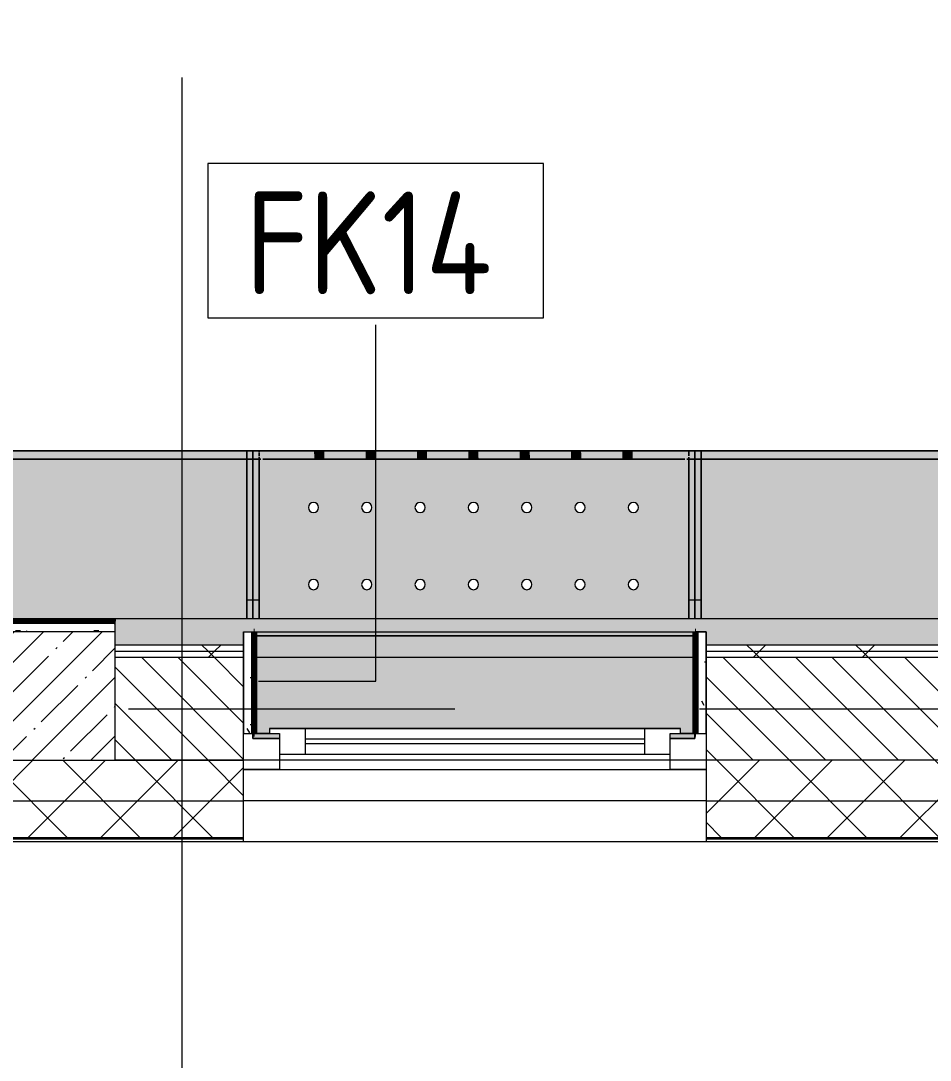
# Model space of a CAD drawing. Header units: millimetres. Extents: x 81731 to 272849, y -8553 to 29000.
# Drawn here: x 94346 to 96116, y -684 to 1339 of the extents above; entities that cross this region are included whole.
import ezdxf

# ---------------------------------------------------------------- set-up
doc = ezdxf.new("R2010")
doc.units = ezdxf.units.MM
doc.linetypes.add('Осевая', pattern=[3175, 635, -476.25, 1587.5, -476.25])
for name, color, linetype, lineweight in [('A-GLAZ', 7, 'Continuous', 9), ('A-GLAZ-1', 7, 'Continuous', 13), ('A-WALL', 7, 'Continuous', 9), ('A-WALL-IDEN', 7, 'Continuous', 9), ('I-WALL', 7, 'Continuous', 9), ('S-COLS', 7, 'Continuous', 9), ('Оси', 7, 'Continuous', 9), ('Оси-2', 7, 'Осевая', 9)]:
    doc.layers.add(name, color=color, linetype=linetype, lineweight=lineweight)
for name, color, linetype, lineweight, true_color in [('A-WALL-1', 7, 'Continuous', 9, 0xc0c0c0), ('A-WALL-2', 7, 'Continuous', 9, 0xff80c0), ('I-WALL-17', 7, 'Continuous', 80, 0xffd2ff), ('I-WALL-4', 7, 'Continuous', 9, 0xc0c0c0), ('I-WALL-5', 7, 'Continuous', 9, 0xcbc7bf), ('I-WALL-7', 7, 'Continuous', 80, 0xff80c0), ('S-WALL-ANLY', 7, 'Continuous', 13, 0x008040), ('S-WALL-ANLY-1', 7, 'Continuous', 5, 0x008040), ('Знаки-1', 9, 'Continuous', 9, 0x808080), ('Знаки-2', 7, 'Continuous', 9, 0xc1bbaf), ('Знаки-4', 7, 'Continuous', 9, 0xaba79f), ('Знаки-5', 7, 'Continuous', 9, 0xd4ccbd), ('Знаки-6', 7, 'Continuous', 9, 0xd1cabb), ('Знаки-7', 7, 'Continuous', 9, 0xccc5b7), ('Знаки-8', 7, 'Continuous', 9, 0xd5cdbe)]:
    doc.layers.add(name, color=color, linetype=linetype, lineweight=lineweight, true_color=true_color)
doc.layers.add('Знаки-3', color=7, linetype='Continuous', lineweight=9, transparency=0.5)
doc.styles.add('GOST Common_1', font='GOST_Common.ttf', dxfattribs={"width": 0.9, "height": 200})
pattern_1 = [(0, (0, 0), (121.92, 30.48), [10.058, -81.382, 10.058, -81.382, -487.68]), (0, (0, 0), (121.92, 30.48), [-182.88, 10.058, -172.822, 10.058, -81.382, -213.36]), (0, (0, 0), (121.92, 30.48), [-457.2, 10.058, -50.902, 10.058, -142.342]), (120, (45.72, 15.24), (-87.356454, 90.345817), [10.058, -81.382, 10.058, -81.382, -487.68]), (120, (45.72, 15.24), (-87.356454, 90.345817), [-182.88, 10.058, -172.822, 10.058, -81.382, -213.36]), (120, (45.72, 15.24), (-87.356454, 90.345817), [-457.2, 10.058, -50.902, 10.058, -142.342]), (240, (60.96, 76.2), (-34.563546, -120.825817), [10.058, -81.382, 10.058, -81.382, -487.68]), (240, (60.96, 76.2), (-34.563546, -120.825817), [-182.88, 10.058, -172.822, 10.058, -81.382, -213.36]), (240, (60.96, 76.2), (-34.563546, -120.825817), [-457.2, 10.058, -50.902, 10.058, -142.342])]
pattern_2 = [(45, (0, 0), (-106.06602, 106.06602), []), (135, (0, 0), (-106.06602, -106.06602), [])]

# ---------------------------------------------------------------- blocks, each defined once
blk = doc.blocks.new('120_Окно_СКБ_1Ст - 120_Окно_СКБ_1Ст 900х2500_h_ с форточкой-V6-План отделки стен 2 этажа в осях 23-33')
at = {"layer": 'A-GLAZ'}
for p, q in [((450, -57), (-450, -57)), ((-330, -107), (330, -107)), ((330, -117), (-330, -117)), ((-430, -127), (-428.1, -127)), ((-428.1, -127), (-400, -127)), ((400, -127), (430, -127))]:
    blk.add_line(p, q, dxfattribs=at)
at = {"layer": 'A-GLAZ-1'}
for p, q in [((-450, -127), (-450, -57)), ((-450, -57), (-380, -57)), ((-380, -57), (-380, -127)), ((380, -127), (380, -57)), ((380, -57), (450, -57)), ((450, -57), (450, -127)), ((380, -87), (-380, -87)), ((-380, -87), (-380, -127)), ((-330, -137), (-330, -87)), ((330, -137), (330, -87)), ((380, -127), (380, -87)), ((-380, -127), (-450, -127)), ((-380, -127), (-400, -127)), ((-400, -127), (-400, -137)), ((-400, -137), (400, -137)), ((400, -137), (-400, -137)), ((450, -127), (380, -127)), ((400, -127), (380, -127)), ((400, -137), (400, -127))]:
    blk.add_line(p, q, dxfattribs=at)
blk = doc.blocks.new('BSC_Колонна _Прямоугольная - 250х900-V8-План отделки стен 2 этажа в осях 23-33')
at = {"layer": 'S-COLS'}
h = blk.add_hatch(dxfattribs=at)
h.set_pattern_fill('FP_13', color=256, style=0, pattern_type=2)
h.set_pattern_definition([(45, (-94080, -25), (-57.024626, 57.024626), []), (45, (-94022.975, -25), (-57.024626, 57.024626), [100.806, -20.161, 3.353, -16.808])])
h.paths.add_polyline_path([(-450, -125), (450, -125), (450, 125), (-450, 125)])
for p, q in [((450, 125), (-450, 125)), ((-450, 125), (-450, -125)), ((450, -125), (450, 125)), ((-450, -125), (450, -125))]:
    blk.add_line(p, q, dxfattribs=at)
blk = doc.blocks.new('Зашивка радиатора_ с перфорацией М1_1 - Зашивка радиатора_ с перфорацией М1_1-V20-План отделки стен 2 этажа в осях 23-33')
at = {"layer": 'Знаки-3'}
for points in [[(428.1, 380), (378.1, 380), (378.1, 370.4), (398.1, 370.4), (398.1, 360.4), (-401.9, 360.4), (-401.9, 370.4), (-381.9, 370.4), (-381.9, 380), (-430, 380), (-430, 180), (428.1, 180), (428.1, 370.4), (430, 370.4), (430, 380)], [(413, -163.9), (-430, -163.9), (-429.8, -179.9), (430, -179.7), (430, -163.9), (413.6, -163.9)], [(-313.1, -163.9), (-319, -163.9), (-318.3, -179.9), (-279, -179.9), (-279.7, -163.9), (-312.8, -163.9)], [(-289, -163.9), (-309, -163.9), (-308.7, -179.9), (-289, -179.9)], [(-204, -163.9), (-219, -163.9), (-218.3, -179.9), (-179, -179.9), (-179.7, -163.9), (-201.6, -163.9)], [(-208.7, -163.9), (-209, -163.9), (-208.7, -179.9), (-189, -179.9), (-189.3, -163.9), (-207.7, -163.9)], [(-84.9, -163.9), (-119, -163.9), (-118.3, -179.9), (-79, -179.9), (-79.7, -163.9), (-81.7, -163.9)], [(-99, -163.9), (-109, -163.9), (-108.7, -179.9), (-89, -179.9), (-89.3, -163.9), (-96.4, -163.9)], [(-108.7, -163.9), (-109, -163.9), (-108.7, -179.9), (-89, -179.9), (-89.3, -163.9), (-107.7, -163.9)], [(-19, -163.9), (-18.3, -179.9), (21, -179.9), (20.3, -163.9), (-18.3, -163.9)], [(-8.7, -163.9), (-9, -163.9), (-8.7, -179.9), (11, -179.9), (10.7, -163.9), (-7.7, -163.9)], [(81, -163.9), (81.7, -179.9), (121, -179.9), (120.3, -163.9), (81.7, -163.9)], [(93.9, -163.9), (91, -163.9), (91.3, -179.9), (111, -179.9), (110.7, -163.9), (96, -163.9)], [(181, -163.9), (181.7, -179.9), (221, -179.9), (220.3, -163.9), (181.7, -163.9)], [(191.3, -163.9), (191, -163.9), (191.3, -179.9), (211, -179.9), (210.7, -163.9), (192.3, -163.9)], [(191.3, -163.9), (191, -163.9), (191.3, -179.9), (211, -179.9), (210.7, -163.9), (192.3, -163.9)], [(320.3, -163.9), (281, -163.9), (281.7, -179.9), (321, -179.9), (320.9, -163.9)], [(296, -163.9), (291, -163.9), (291.3, -179.9), (311, -179.9), (310.7, -163.9), (298.4, -163.9)]]:
    blk.add_hatch(color=256, dxfattribs=at).paths.add_polyline_path(points)
h = blk.add_hatch(color=256, dxfattribs=at)
h.paths.add_polyline_path([(307.6, 180), (-430, 180), (-430, 172.4), (428.1, 172.4), (428.1, 180)])
h.paths.add_polyline_path([(395.7, 147.4), (-430, 147.4), (-430, -179.9), (430.2, -179.9), (430.2, 147.4), (396.1, 147.4)])
h.paths.add_polyline_path([(-206.5, 90.4), (-201.5, 89), (-197.8, 85.4), (-196.5, 80.4), (-197.8, 75.4), (-201.5, 71.7), (-206.5, 70.4), (-211.5, 71.7), (-215.2, 75.4), (-216.5, 80.4), (-215.2, 85.4), (-211.5, 89), (-209.1, 90)])
h.paths.add_polyline_path([(-310.3, 90.4), (-305.3, 89), (-301.6, 85.4), (-300.3, 80.4), (-301.6, 75.4), (-305.3, 71.7), (-310.3, 70.4), (-315.3, 71.7), (-318.9, 75.4), (-320.3, 80.4), (-318.9, 85.4), (-315.3, 89), (-312.8, 90)])
h.paths.add_polyline_path([(208.5, 90.4), (213.5, 89), (217.2, 85.4), (218.5, 80.4), (217.2, 75.4), (213.5, 71.7), (208.5, 70.4), (203.5, 71.7), (199.8, 75.4), (198.5, 80.4), (199.8, 85.4), (203.5, 89), (205.9, 90)])
h.paths.add_polyline_path([(312.2, 90.4), (317.2, 89), (320.9, 85.4), (322.2, 80.4), (320.9, 75.4), (317.2, 71.7), (312.2, 70.4), (307.2, 71.7), (303.6, 75.4), (302.2, 80.4), (303.6, 85.4), (307.6, 89.2), (309.7, 90)])
h.paths.add_polyline_path([(104.7, 90.4), (109.7, 89), (113.4, 85.4), (114.7, 80.4), (113.4, 75.4), (109.7, 71.7), (104.7, 70.4), (99.7, 71.7), (96.1, 75.4), (94.7, 80.4), (96.1, 85.4), (99.7, 89), (102.2, 90)])
h.paths.add_polyline_path([(1, 90.4), (6, 89), (9.7, 85.4), (11, 80.4), (9.7, 75.4), (6, 71.7), (1, 70.4), (-4, 71.7), (-7.7, 75.4), (-9, 80.4), (-7.7, 85.4), (-4, 89), (-1.6, 90)])
h.paths.add_polyline_path([(-102.8, 90.4), (-97.8, 89), (-94.1, 85.4), (-92.8, 80.4), (-94.1, 75.4), (-97.8, 71.7), (-102.8, 70.4), (-107.8, 71.7), (-111.4, 75.4), (-112.8, 80.4), (-111.4, 85.4), (-107.8, 89), (-105.3, 90)])
h.paths.add_polyline_path([(-102.8, -59.6), (-97.8, -61), (-94.1, -64.6), (-92.8, -69.6), (-94.1, -74.6), (-97.8, -78.3), (-102.8, -79.6), (-107.8, -78.3), (-111.4, -74.6), (-112.8, -69.6), (-111.4, -64.6), (-107.8, -61), (-105.3, -60)])
h.paths.add_polyline_path([(-310.3, -59.6), (-305.3, -61), (-301.6, -64.6), (-300.3, -69.6), (-301.6, -74.6), (-305.3, -78.3), (-310.3, -79.6), (-315.3, -78.3), (-318.9, -74.6), (-320.3, -69.6), (-318.9, -64.6), (-315.3, -61), (-312.8, -60)])
h.paths.add_polyline_path([(312.2, -59.6), (317.2, -61), (320.9, -64.6), (322.2, -69.6), (320.9, -74.6), (317.2, -78.3), (312.2, -79.6), (307.2, -78.3), (303.6, -74.6), (302.2, -69.6), (303.6, -64.6), (307.6, -60.8), (309.7, -60)])
h.paths.add_polyline_path([(1, -59.6), (6, -61), (9.7, -64.6), (11, -69.6), (9.7, -74.6), (6, -78.3), (1, -79.6), (-4, -78.3), (-7.7, -74.6), (-9, -69.6), (-7.7, -64.6), (-4, -61), (-1.6, -60)])
h.paths.add_polyline_path([(104.7, -59.6), (109.7, -61), (113.4, -64.6), (114.7, -69.6), (113.4, -74.6), (109.7, -78.3), (104.7, -79.6), (99.7, -78.3), (96.1, -74.6), (94.7, -69.6), (96.1, -64.6), (99.7, -61), (102.2, -60)])
h.paths.add_polyline_path([(208.5, -59.6), (213.5, -61), (217.2, -64.6), (218.5, -69.6), (217.2, -74.6), (213.5, -78.3), (208.5, -79.6), (203.5, -78.3), (199.8, -74.6), (198.5, -69.6), (199.8, -64.6), (203.5, -61), (205.9, -60)])
h.paths.add_polyline_path([(-206.5, -59.6), (-201.5, -61), (-197.8, -64.6), (-196.5, -69.6), (-197.8, -74.6), (-201.5, -78.3), (-206.5, -79.6), (-211.5, -78.3), (-215.2, -74.6), (-216.5, -69.6), (-215.2, -64.6), (-211.5, -61), (-209.1, -60)])
at = {"layer": 'Знаки-1'}
for p, q in [((-381.9, 380), (-430, 380)), ((-430, 380), (-430, 180)), ((430, 380), (378.1, 380)), ((430, 370.4), (430, 380)), ((-430, 180), (428.1, 180)), ((428.1, 180), (-430, 180)), ((-430, 180), (-430, 172.4)), ((-430, 147.4), (-430, -163.9)), ((430.2, -179.9), (430.2, 147.4)), ((-430, -179.9), (430.2, -179.9))]:
    blk.add_line(p, q, dxfattribs=at)
for centre, start, end in [((-310.3, 80.4), 0, 180), ((-206.5, 80.4), 0, 180), ((-102.8, 80.4), 0, 180), ((1, 80.4), 0, 180), ((104.7, 80.4), 0, 180), ((208.5, 80.4), 0, 180), ((312.2, 80.4), 0, 180), ((-310.3, 80.4), 180, 0), ((-206.5, 80.4), 180, 360), ((-102.8, 80.4), 180, 0), ((1, 80.4), 180, 0), ((104.7, 80.4), 180, 360), ((208.5, 80.4), 180, 0), ((312.2, 80.4), 180, 0), ((-310.3, -69.6), 0, 180), ((-206.5, -69.6), 0, 180), ((-102.8, -69.6), 0, 180), ((1, -69.6), 0, 180), ((104.7, -69.6), 0, 180), ((208.5, -69.6), 0, 180), ((312.2, -69.6), 0, 180), ((-310.3, -69.6), 180, 0), ((-206.5, -69.6), 180, 0), ((-102.8, -69.6), 180, 0), ((1, -69.6), 180, 0), ((104.7, -69.6), 180, 0), ((208.5, -69.6), 180, 0), ((312.2, -69.6), 180, 0)]:
    blk.add_arc(centre, 10, start, end, dxfattribs=at)
at = {"layer": 'Знаки-2'}
for p, q in [((-430, 172.4), (-430, 180)), ((428.1, 180), (-429.8, 180)), ((-429.8, 180), (428.1, 180)), ((-430, -163.9), (-430, 147.4)), ((430.2, 147.4), (430.2, -179.9)), ((-418, -179.9), (-430, -179.9)), ((-429.8, -163.9), (-418, -163.9)), ((-414.4, -163.9), (-418, -163.9)), ((-418, -179.9), (-319, -179.9)), ((-394.9, -163.9), (-410.5, -163.9)), ((-319, -163.9), (-394.3, -163.9)), ((-319, -163.9), (-309, -163.9)), ((-279, -163.9), (-319, -163.9)), ((-319, -179.9), (-279, -179.9)), ((-309, -179.9), (-319, -179.9)), ((-309, -163.9), (-289, -163.9)), ((-289, -179.9), (-309, -179.9)), ((-289, -163.9), (-279, -163.9)), ((-279, -179.9), (-289, -179.9)), ((-219, -163.9), (-279, -163.9)), ((-279, -179.9), (-219, -179.9)), ((-219, -163.9), (-209, -163.9)), ((-209, -163.9), (-219, -163.9)), ((-219, -179.9), (-218.3, -179.9)), ((-213.1, -179.9), (-219, -179.9)), ((-218.3, -179.9), (-209, -179.9)), ((-209, -179.9), (-213.1, -179.9)), ((-209, -163.9), (-204, -163.9)), ((-189, -163.9), (-209, -163.9)), ((-209, -179.9), (-207.7, -179.9)), ((-207.7, -179.9), (-209, -179.9)), ((-207.7, -179.9), (-196.4, -179.9)), ((-196.4, -179.9), (-207.7, -179.9)), ((-204, -163.9), (-189, -163.9)), ((-196.4, -179.9), (-189, -179.9)), ((-189, -179.9), (-196.4, -179.9)), ((-189, -163.9), (-179, -163.9)), ((-179, -163.9), (-189, -163.9)), ((-189, -179.9), (-179, -179.9)), ((-179, -179.9), (-189, -179.9)), ((-119, -163.9), (-179, -163.9)), ((-179, -179.9), (-119, -179.9)), ((-119, -163.9), (-109, -163.9)), ((-116.3, -163.9), (-119, -163.9)), ((-119, -179.9), (-109, -179.9)), ((-118.3, -179.9), (-119, -179.9)), ((-109, -179.9), (-118.3, -179.9)), ((-109, -163.9), (-116.3, -163.9)), ((-109, -163.9), (-104, -163.9)), ((-90.3, -163.9), (-109, -163.9)), ((-109, -179.9), (-106.1, -179.9)), ((-108.7, -179.9), (-109, -179.9)), ((-99, -179.9), (-108.7, -179.9)), ((-106.1, -179.9), (-94, -179.9)), ((-104, -163.9), (-91.9, -163.9)), ((-89.3, -179.9), (-99, -179.9)), ((-94, -179.9), (-89, -179.9)), ((-91.9, -163.9), (-89, -163.9)), ((-89, -163.9), (-90.3, -163.9)), ((-89, -179.9), (-89.3, -179.9)), ((-89, -163.9), (-79, -163.9)), ((-79, -163.9), (-89, -163.9)), ((-89, -179.9), (-84.9, -179.9)), ((-81.7, -179.9), (-89, -179.9)), ((-84.9, -179.9), (-79, -179.9)), ((-79, -179.9), (-81.7, -179.9)), ((-19, -163.9), (-79, -163.9)), ((-79, -179.9), (-19, -179.9)), ((-19, -163.9), (-16.3, -163.9)), ((21, -163.9), (-19, -163.9)), ((-19, -179.9), (-9, -179.9)), ((-4.2, -179.9), (-19, -179.9)), ((-16.3, -163.9), (1, -163.9)), ((-9, -179.9), (15.1, -179.9)), ((18.3, -179.9), (-4.2, -179.9)), ((1, -163.9), (21, -163.9)), ((15.1, -179.9), (21, -179.9)), ((21, -179.9), (18.3, -179.9)), ((81, -163.9), (21, -163.9)), ((21, -179.9), (81, -179.9)), ((81, -163.9), (91, -163.9)), ((83.7, -163.9), (81, -163.9)), ((81, -179.9), (91, -179.9)), ((91, -179.9), (81, -179.9)), ((91, -163.9), (83.7, -163.9)), ((91, -163.9), (111, -163.9)), ((92.3, -163.9), (91, -163.9)), ((91, -179.9), (111, -179.9)), ((91.3, -179.9), (91, -179.9)), ((98.4, -179.9), (91.3, -179.9)), ((111, -163.9), (92.3, -163.9)), ((108.1, -179.9), (98.4, -179.9)), ((111, -179.9), (108.1, -179.9)), ((111, -163.9), (118.3, -163.9)), ((118.3, -163.9), (111, -163.9)), ((111, -179.9), (120.3, -179.9)), ((121, -179.9), (111, -179.9)), ((118.3, -163.9), (121, -163.9)), ((121, -163.9), (118.3, -163.9)), ((120.3, -179.9), (121, -179.9)), ((181, -163.9), (121, -163.9)), ((121, -179.9), (181, -179.9)), ((181, -163.9), (191, -163.9)), ((183.7, -163.9), (181, -163.9)), ((181, -179.9), (186.9, -179.9)), ((191, -179.9), (181, -179.9)), ((191, -163.9), (183.7, -163.9)), ((186.9, -179.9), (191, -179.9)), ((191, -163.9), (192.3, -163.9)), ((211, -163.9), (191, -163.9)), ((191, -179.9), (211, -179.9)), ((191.3, -179.9), (191, -179.9)), ((211, -179.9), (191.3, -179.9)), ((192.3, -163.9), (201, -163.9)), ((201, -163.9), (211, -163.9)), ((211, -163.9), (218.3, -163.9)), ((218.3, -163.9), (211, -163.9)), ((211, -179.9), (220.3, -179.9)), ((221, -179.9), (211, -179.9)), ((218.3, -163.9), (221, -163.9)), ((221, -163.9), (218.3, -163.9)), ((220.3, -179.9), (221, -179.9)), ((281, -163.9), (221, -163.9)), ((221, -179.9), (281, -179.9)), ((281, -163.9), (321, -163.9)), ((283.7, -163.9), (281, -163.9)), ((281, -179.9), (321, -179.9)), ((281.7, -179.9), (281, -179.9)), ((295.8, -179.9), (281.7, -179.9)), ((321, -163.9), (283.7, -163.9)), ((315.1, -179.9), (295.8, -179.9)), ((321, -179.9), (315.1, -179.9)), ((394.9, -163.9), (321, -163.9)), ((321, -179.9), (418, -179.9)), ((411.1, -163.9), (395.4, -163.9)), ((418, -163.9), (414.9, -163.9)), ((418, -163.9), (430, -163.9)), ((430, -179.9), (418, -179.9))]:
    blk.add_line(p, q, dxfattribs=at)
at = {"layer": 'Знаки-4'}
for p, q in [((-430, 180.1), (-430, 380)), ((-430, 380), (-381.9, 380)), ((378.1, 380), (430, 380)), ((430, 380), (430, 370.4)), ((-430, -163.9), (-430, -179.9)), ((430, -179.9), (-430, -179.9)), ((-418, -163.9), (-414.4, -163.9)), ((418, -179.9), (-418, -179.9)), ((-410.5, -163.9), (-394.9, -163.9)), ((-394.3, -163.9), (394.9, -163.9)), ((395.4, -163.9), (411.1, -163.9)), ((414.9, -163.9), (418, -163.9))]:
    blk.add_line(p, q, dxfattribs=at)
for centre, start, end in [((-310.3, 80.4), 0, 180), ((-206.5, 80.4), 0, 180), ((-102.8, 80.4), 0, 180), ((1, 80.4), 0, 180), ((104.7, 80.4), 0, 180), ((208.5, 80.4), 0, 180), ((312.2, 80.4), 0, 180), ((-310.3, 80.4), 180, 360), ((-206.5, 80.4), 180, 360), ((-102.8, 80.4), 180, 360), ((1, 80.4), 180, 360), ((104.7, 80.4), 180, 360), ((208.5, 80.4), 180, 360), ((312.2, 80.4), 180, 0), ((-310.3, -69.6), 0, 180), ((-206.5, -69.6), 0, 180), ((-102.8, -69.6), 0, 180), ((1, -69.6), 0, 180), ((104.7, -69.6), 0, 180), ((208.5, -69.6), 0, 180), ((312.2, -69.6), 0, 180), ((-310.3, -69.6), 180, 360), ((-206.5, -69.6), 180, 360), ((-102.8, -69.6), 180, 360), ((1, -69.6), 180, 360), ((104.7, -69.6), 180, 360), ((208.5, -69.6), 180, 360), ((312.2, -69.6), 180, 360)]:
    blk.add_arc(centre, 10, start, end, dxfattribs=at)
at = {"layer": 'Знаки-5'}
for p, q in [((-104.2, -163.9), (-107.7, -163.9)), ((-107.7, -179.9), (-104.2, -179.9)), ((-94, -163.9), (-104, -163.9)), ((-104, -179.9), (-94, -179.9)), ((-90.3, -163.9), (-93.8, -163.9)), ((-93.8, -179.9), (-90.3, -179.9)), ((195.8, -163.9), (192.3, -163.9)), ((192.3, -179.9), (195.8, -179.9)), ((206, -163.9), (196, -163.9)), ((196, -179.9), (206, -179.9)), ((209.7, -163.9), (206.2, -163.9)), ((206.2, -179.9), (209.7, -179.9))]:
    blk.add_line(p, q, dxfattribs=at)
at = {"layer": 'Знаки-6'}
for p, q in [((-430, -163.9), (-430, -179.9)), ((-430, -179.9), (-418, -179.9)), ((-418, -163.9), (-429.8, -163.9)), ((-304.2, -163.9), (-307.7, -163.9)), ((-307.7, -179.9), (-304.2, -179.9)), ((-294, -163.9), (-304, -163.9)), ((-304, -179.9), (-294, -179.9)), ((-290.3, -163.9), (-293.8, -163.9)), ((-293.8, -179.9), (-290.3, -179.9)), ((-204.2, -163.9), (-207.7, -163.9)), ((-207.7, -179.9), (-204.2, -179.9)), ((-194, -163.9), (-204, -163.9)), ((-204, -179.9), (-194, -179.9)), ((-190.3, -163.9), (-193.8, -163.9)), ((-193.8, -179.9), (-190.3, -179.9)), ((-107.7, -163.9), (-104.2, -163.9)), ((-104.2, -163.9), (-107.7, -163.9)), ((-107.7, -179.9), (-104.2, -179.9)), ((-104.2, -179.9), (-107.7, -179.9)), ((-104, -163.9), (-94, -163.9)), ((-94, -163.9), (-104, -163.9)), ((-104, -179.9), (-94, -179.9)), ((-94, -179.9), (-104, -179.9)), ((-93.8, -163.9), (-90.3, -163.9)), ((-90.3, -163.9), (-93.8, -163.9)), ((-93.8, -179.9), (-90.3, -179.9)), ((-90.3, -179.9), (-93.8, -179.9)), ((-4.2, -163.9), (-7.7, -163.9)), ((-7.7, -179.9), (-4.2, -179.9)), ((6, -163.9), (-4, -163.9)), ((-4, -179.9), (6, -179.9)), ((9.7, -163.9), (6.2, -163.9)), ((6.2, -179.9), (9.7, -179.9)), ((95.8, -163.9), (92.3, -163.9)), ((92.3, -179.9), (95.8, -179.9)), ((106, -163.9), (96, -163.9)), ((96, -179.9), (106, -179.9)), ((109.7, -163.9), (106.2, -163.9)), ((106.2, -179.9), (109.7, -179.9)), ((192.3, -163.9), (195.8, -163.9)), ((195.8, -163.9), (192.3, -163.9)), ((192.3, -179.9), (195.8, -179.9)), ((195.8, -179.9), (192.3, -179.9)), ((196, -163.9), (206, -163.9)), ((206, -163.9), (196, -163.9)), ((196, -179.9), (206, -179.9)), ((206, -179.9), (196, -179.9)), ((206.2, -163.9), (209.7, -163.9)), ((209.7, -163.9), (206.2, -163.9)), ((206.2, -179.9), (209.7, -179.9)), ((209.7, -179.9), (206.2, -179.9)), ((295.8, -163.9), (292.3, -163.9)), ((292.3, -179.9), (295.8, -179.9)), ((306, -163.9), (296, -163.9)), ((296, -179.9), (306, -179.9)), ((307.6, -163.9), (306.2, -163.9)), ((306.2, -179.9), (307.6, -179.9)), ((309.7, -163.9), (308.1, -163.9)), ((308.1, -179.9), (309.7, -179.9)), ((430, -163.9), (418, -163.9)), ((418, -179.9), (430, -179.9))]:
    blk.add_line(p, q, dxfattribs=at)
at = {"layer": 'Знаки-7'}
for p, q in [((-430, -179.9), (-430, -163.9)), ((-309, -163.9), (-318.3, -163.9)), ((-318.3, -179.9), (-309, -179.9)), ((-309, -163.9), (-304.2, -163.9)), ((-304.2, -163.9), (-309, -163.9)), ((-309, -179.9), (-307.7, -179.9)), ((-304.2, -179.9), (-309, -179.9)), ((-307.7, -179.9), (-306.1, -179.9)), ((-306.1, -179.9), (-304.2, -179.9)), ((-304, -163.9), (-294, -163.9)), ((-294, -163.9), (-304, -163.9)), ((-304, -179.9), (-301.6, -179.9)), ((-301.6, -179.9), (-304, -179.9)), ((-301.6, -179.9), (-294, -179.9)), ((-294, -179.9), (-301.6, -179.9)), ((-293.8, -163.9), (-289, -163.9)), ((-289, -163.9), (-293.8, -163.9)), ((-293.8, -179.9), (-291.9, -179.9)), ((-291.9, -179.9), (-293.8, -179.9)), ((-291.9, -179.9), (-289.3, -179.9)), ((-289, -179.9), (-291.9, -179.9)), ((-289.3, -179.9), (-289, -179.9)), ((-279.7, -163.9), (-289, -163.9)), ((-289, -179.9), (-279.7, -179.9)), ((-209, -163.9), (-218.3, -163.9)), ((-218.3, -179.9), (-209, -179.9)), ((-207.7, -163.9), (-204.2, -163.9)), ((-204.2, -163.9), (-207.7, -163.9)), ((-207.7, -179.9), (-204.2, -179.9)), ((-204.2, -179.9), (-207.7, -179.9)), ((-204, -163.9), (-194, -163.9)), ((-194, -163.9), (-204, -163.9)), ((-204, -179.9), (-199, -179.9)), ((-194, -179.9), (-204, -179.9)), ((-199, -179.9), (-194, -179.9)), ((-193.8, -163.9), (-190.3, -163.9)), ((-190.3, -163.9), (-193.8, -163.9)), ((-193.8, -179.9), (-190.3, -179.9)), ((-190.3, -179.9), (-193.8, -179.9)), ((-179.7, -163.9), (-189, -163.9)), ((-189, -179.9), (-179.7, -179.9)), ((-109, -163.9), (-118.3, -163.9)), ((-118.3, -179.9), (-109, -179.9)), ((-109, -163.9), (-106.1, -163.9)), ((-107.7, -163.9), (-109, -163.9)), ((-109, -179.9), (-108.7, -179.9)), ((-107.7, -179.9), (-109, -179.9)), ((-108.7, -179.9), (-101.6, -179.9)), ((-106.1, -163.9), (-107.7, -163.9)), ((-101.6, -179.9), (-107.7, -179.9)), ((-106.1, -163.9), (-99, -163.9)), ((-99, -163.9), (-106.1, -163.9)), ((-101.6, -179.9), (-91.9, -179.9)), ((-96.4, -179.9), (-101.6, -179.9)), ((-99, -163.9), (-91.9, -163.9)), ((-96.4, -163.9), (-99, -163.9)), ((-94, -163.9), (-96.4, -163.9)), ((-89, -179.9), (-96.4, -179.9)), ((-91.9, -163.9), (-94, -163.9)), ((-91.9, -163.9), (-89, -163.9)), ((-89, -163.9), (-91.9, -163.9)), ((-91.9, -179.9), (-90.3, -179.9)), ((-90.3, -179.9), (-89, -179.9)), ((-79.7, -163.9), (-89, -163.9)), ((-89, -179.9), (-79.7, -179.9)), ((-16.3, -163.9), (-18.3, -163.9)), ((-18.3, -179.9), (-16.3, -179.9)), ((-9, -163.9), (-15.6, -163.9)), ((-15.6, -179.9), (-9, -179.9)), ((-9, -163.9), (-7.7, -163.9)), ((-8.7, -163.9), (-9, -163.9)), ((-9, -179.9), (-8.7, -179.9)), ((-4.2, -179.9), (-9, -179.9)), ((-7.7, -163.9), (-8.7, -163.9)), ((-8.7, -179.9), (-4.2, -179.9)), ((-7.7, -163.9), (-4.2, -163.9)), ((-4.2, -163.9), (-7.7, -163.9)), ((-4, -163.9), (1, -163.9)), ((-1.6, -163.9), (-4, -163.9)), ((-4, -179.9), (3.6, -179.9)), ((6, -179.9), (-4, -179.9)), ((6, -163.9), (-1.6, -163.9)), ((1, -163.9), (3.6, -163.9)), ((3.6, -163.9), (6, -163.9)), ((3.6, -179.9), (6, -179.9)), ((6.2, -163.9), (9.7, -163.9)), ((10.7, -163.9), (6.2, -163.9)), ((6.2, -179.9), (9.7, -179.9)), ((10.7, -179.9), (6.2, -179.9)), ((9.7, -163.9), (11, -163.9)), ((9.7, -179.9), (11, -179.9)), ((11, -163.9), (10.7, -163.9)), ((11, -179.9), (10.7, -179.9)), ((20.3, -163.9), (11, -163.9)), ((11, -179.9), (20.3, -179.9)), ((91, -163.9), (81.7, -163.9)), ((81.7, -179.9), (91, -179.9)), ((92.3, -163.9), (95.8, -163.9)), ((95.8, -163.9), (92.3, -163.9)), ((92.3, -179.9), (95.8, -179.9)), ((95.8, -179.9), (92.3, -179.9)), ((96, -163.9), (106, -163.9)), ((106, -163.9), (96, -163.9)), ((96, -179.9), (101, -179.9)), ((101, -179.9), (96, -179.9)), ((101, -179.9), (106, -179.9)), ((106, -179.9), (101, -179.9)), ((106.2, -163.9), (109.7, -163.9)), ((109.7, -163.9), (106.2, -163.9)), ((106.2, -179.9), (109.7, -179.9)), ((109.7, -179.9), (106.2, -179.9)), ((120.3, -163.9), (111, -163.9)), ((111, -179.9), (120.3, -179.9)), ((191, -163.9), (181.7, -163.9)), ((181.7, -179.9), (191, -179.9)), ((191, -163.9), (209.7, -163.9)), ((191.3, -163.9), (191, -163.9)), ((191, -179.9), (193.9, -179.9)), ((193.9, -179.9), (191, -179.9)), ((196, -163.9), (191.3, -163.9)), ((193.9, -179.9), (201, -179.9)), ((206, -179.9), (193.9, -179.9)), ((206, -163.9), (196, -163.9)), ((201, -179.9), (208.1, -179.9)), ((209.7, -163.9), (206, -163.9)), ((211, -179.9), (206, -179.9)), ((208.1, -179.9), (211, -179.9)), ((209.7, -163.9), (211, -163.9)), ((211, -163.9), (209.7, -163.9)), ((220.3, -163.9), (211, -163.9)), ((211, -179.9), (220.3, -179.9)), ((291, -163.9), (281.7, -163.9)), ((281.7, -179.9), (291, -179.9)), ((291, -163.9), (291.3, -163.9)), ((293.9, -163.9), (291, -163.9)), ((291, -179.9), (293.9, -179.9)), ((292.3, -179.9), (291, -179.9)), ((291.3, -163.9), (293.9, -163.9)), ((295.8, -179.9), (292.3, -179.9)), ((293.9, -163.9), (295.8, -163.9)), ((295.8, -163.9), (293.9, -163.9)), ((293.9, -179.9), (295.8, -179.9)), ((296, -163.9), (301, -163.9)), ((301, -163.9), (296, -163.9)), ((296, -179.9), (301, -179.9)), ((298.4, -179.9), (296, -179.9)), ((306, -179.9), (298.4, -179.9)), ((301, -163.9), (306, -163.9)), ((306, -163.9), (301, -163.9)), ((301, -179.9), (306, -179.9)), ((306.2, -163.9), (308.1, -163.9)), ((308.1, -163.9), (306.2, -163.9)), ((306.2, -179.9), (308.1, -179.9)), ((310.7, -179.9), (306.2, -179.9)), ((308.1, -163.9), (311, -163.9)), ((311, -163.9), (308.1, -163.9)), ((308.1, -179.9), (311, -179.9)), ((311, -179.9), (310.7, -179.9)), ((320.3, -163.9), (311, -163.9)), ((311, -179.9), (320.3, -179.9)), ((430, -179.7), (430, -163.9))]:
    blk.add_line(p, q, dxfattribs=at)
at = {"layer": 'Знаки-8'}
for p, q in [((-430, -163.9), (-430, -179.9)), ((430, -163.9), (430, -179.7))]:
    blk.add_line(p, q, dxfattribs=at)
blk = doc.blocks.new('Зашивка без перфорации М3_2_1 - М3_2_2-31135864-План отделки стен 2 этажа в осях 23-33')
at = {"layer": 'Знаки-3'}
h = blk.add_hatch(color=256, dxfattribs=at)
h.paths.add_polyline_path([(760.2, 180), (758.1, 180), (758.1, 172.4), (760.2, 172.4)])
h.paths.add_polyline_path([(738.1, 152.4), (-161.9, 151.4), (-161.9, 147.4), (-430, 147.4), (-430, -179.9), (760.2, -179.9), (760.2, 147.4), (738.1, 147.4)])
blk.add_hatch(color=256, dxfattribs=at).paths.add_polyline_path([(746.1, -163.9), (-430, -163.9), (-429.8, -179.9), (760, -179.1), (760, -163.9), (758.1, -163.9)])
at = {"layer": 'Знаки-1'}
for p, q in [((760.2, 180), (758.1, 180)), ((760.2, 172.4), (760.2, 180)), ((-430, 147.4), (-430, -179.9)), ((760.2, -179.9), (760.2, 147.4)), ((-430, -179.9), (760.2, -179.9))]:
    blk.add_line(p, q, dxfattribs=at)
at = {"layer": 'Знаки-2'}
for p, q in [((-429.8, -163.9), (-418, -163.9)), ((-418, -179.9), (-429.8, -179.9)), ((-418, -179.9), (-429.8, -179.9)), ((746.1, -163.9), (-418, -163.9)), ((-418, -179.9), (746.1, -179.9)), ((746.1, -163.9), (758.1, -163.9)), ((758.1, -179.9), (746.1, -179.9)), ((758.1, -179.9), (746.1, -179.9))]:
    blk.add_line(p, q, dxfattribs=at)
at = {"layer": 'Знаки-4'}
for p, q in [((-418, -163.9), (746.1, -163.9)), ((746.1, -179.9), (-418, -179.9)), ((746.1, -179.9), (-418, -179.9))]:
    blk.add_line(p, q, dxfattribs=at)
at = {"layer": 'Знаки-6'}
for p, q in [((-418, -163.9), (-429.8, -163.9)), ((-429.8, -179.9), (-418, -179.9)), ((758.1, -163.9), (746.1, -163.9)), ((746.1, -179.9), (758.1, -179.9))]:
    blk.add_line(p, q, dxfattribs=at)
at = {"layer": 'Знаки-7'}
for p, q in [((-430, -179.7), (-430, 147.4)), ((760.2, 147.4), (760.2, -177.8)), ((-430, -163.9), (-430, -179.7)), ((758.1, -163.9), (760, -163.9)), ((760.2, -179.9), (758.1, -179.9)), ((760, -179.9), (758.1, -179.9)), ((760, -178), (760, -163.9))]:
    blk.add_line(p, q, dxfattribs=at)
at = {"layer": 'Знаки-8'}
for p, q in [((-430, -163.9), (-430, -179.7)), ((760, -163.9), (758.1, -163.9)), ((758.1, -179.9), (760, -179.9)), ((760, -163.9), (760, -178))]:
    blk.add_line(p, q, dxfattribs=at)
blk = doc.blocks.new('Зашивка без перфорации М3_2_1 - М3_2_8-V34-План отделки стен 2 этажа в осях 23-33')
at = {"layer": 'Знаки-3'}
h = blk.add_hatch(color=256, dxfattribs=at)
h.paths.add_polyline_path([(190.2, 180), (188.1, 180), (188.1, 172.3), (190.2, 172.3)])
h.paths.add_polyline_path([(168.1, 147.3), (-411.9, 147.3), (-411.9, -179.9), (190.2, -179.9), (190.2, 147.3)])
blk.add_hatch(color=256, dxfattribs=at).paths.add_polyline_path([(190, -163.9), (-411.9, -163.9), (-411.9, -179.9), (190, -179.9)])
at = {"layer": 'Знаки-1'}
for p, q in [((190.2, 180), (188.1, 180)), ((190.2, 172.3), (190.2, 180)), ((190.2, -179.9), (190.2, 147.3)), ((-411.9, -163.9), (190, -163.9)), ((190, -179.9), (-411.9, -179.9)), ((190, -179.9), (190, -163.9))]:
    blk.add_line(p, q, dxfattribs=at)
at = {"layer": 'Знаки-2'}
for p, q in [((178, -163.9), (-411.9, -163.9)), ((178, -179.9), (-411.9, -179.9)), ((-411.9, -179.9), (178, -179.9))]:
    blk.add_line(p, q, dxfattribs=at)
at = {"layer": 'Знаки-4'}
blk.add_line((-411.9, -179.9), (190, -179.9), dxfattribs=at)
at = {"layer": 'Знаки-6'}
for p, q in [((190, -163.9), (178, -163.9)), ((178, -179.9), (190, -179.9))]:
    blk.add_line(p, q, dxfattribs=at)
at = {"layer": 'Знаки-7'}
for p, q in [((190.2, 147.3), (190.2, -179.8)), ((190, -179.9), (178, -179.9))]:
    blk.add_line(p, q, dxfattribs=at)
at = {"layer": 'Знаки-8'}
blk.add_line((190, -164), (190, -179.9), dxfattribs=at)
blk = doc.blocks.new('Зашивка_ опоясывающая панель - Зашивка_ опоясывающая панель Т2_1-V42-План отделки стен 2 этажа в осях 23-33')
at = {"layer": 'Знаки-3'}
for points in [[(-418.2, -110), (-406, -110), (-406, 180), (-430, 179.9), (-430, -110)], [(-418, -147.4), (-406, -147.4), (-406, 180), (-430, 179.9), (-430, -147.4), (-418.2, -147.4)]]:
    blk.add_hatch(color=256, dxfattribs=at).paths.add_polyline_path(points)
at = {"layer": 'Знаки-1'}
blk.add_line((-430, 180), (-406, 180), dxfattribs=at)
at = {"layer": 'Знаки-2'}
for p, q in [((-430, 180), (-406, 180)), ((-430, 163.9), (-430, -110)), ((-430, -110), (-430, 163.9)), ((-406, 163.9), (-406, -110)), ((-406, -110), (-406, 163.9)), ((-430, -110), (-430, -147.4)), ((-430, -110), (-418.2, -110)), ((-430, -110), (-418.2, -110)), ((-418, -110), (-406, -110)), ((-418, -110), (-406, -110)), ((-406, -147.4), (-406, -110))]:
    blk.add_line(p, q, dxfattribs=at)
at = {"layer": 'Знаки-4'}
for p, q in [((-430, 180), (-406, 180)), ((-430, 180), (-406, 180)), ((-430, -147.4), (-430, 179.9)), ((-406, 179.9), (-406, 177.1)), ((-406, 176.2), (-406, 174.4)), ((-406, 174.3), (-406, 169.7)), ((-406, 167.2), (-406, -147.4))]:
    blk.add_line(p, q, dxfattribs=at)
at = {"layer": 'Знаки-6'}
for p, q in [((-430, 179.9), (-430, 163.9)), ((-406, 177.1), (-406, 179.9)), ((-406, 174.4), (-406, 176.2)), ((-406, 169.7), (-406, 174.3)), ((-406, 163.9), (-406, 167.2))]:
    blk.add_line(p, q, dxfattribs=at)
at = {"layer": 'Знаки-7'}
for p, q in [((-430, 179.9), (-430, 163.9)), ((-430, 163.9), (-430, 179.9)), ((-430, 163.9), (-430, -110)), ((-406, 179.9), (-406, 177.1)), ((-406, 177.1), (-406, 179.9)), ((-406, 176.2), (-406, 174.4)), ((-406, 174.4), (-406, 176.2)), ((-406, 174.3), (-406, 169.7)), ((-406, 169.7), (-406, 174.3)), ((-406, 167.2), (-406, 163.9)), ((-406, 163.9), (-406, 167.2)), ((-406, -110), (-406, 163.9))]:
    blk.add_line(p, q, dxfattribs=at)
blk = doc.blocks.new('Зашивка_ опоясывающая панель - Зашивка_ опоясывающая панель Т2_1-V43-План отделки стен 2 этажа в осях 23-33')
at = {"layer": 'Знаки-3'}
for points in [[(-418, -110), (-406, -110), (-406, 180), (-430, 179.9), (-430, -110), (-418.2, -110)], [(-430, -147.4), (-406, -147.4), (-406, 180), (-430, 179.9), (-430, -90.4)]]:
    blk.add_hatch(color=256, dxfattribs=at).paths.add_polyline_path(points)
at = {"layer": 'Знаки-1'}
blk.add_line((-430, 180), (-406, 180), dxfattribs=at)
at = {"layer": 'Знаки-2'}
for p, q in [((-430, 180), (-406, 180)), ((-430, 163.9), (-430, -110)), ((-430, -110), (-430, 163.9)), ((-406, 179.9), (-406, 163.9)), ((-406, 163.9), (-406, -110)), ((-406, -110), (-406, 163.9)), ((-430, -110), (-430, -147.4)), ((-430, -110), (-418.2, -110)), ((-430, -110), (-418.2, -110)), ((-418, -110), (-406, -110)), ((-418, -110), (-406, -110)), ((-406, -147.4), (-406, -110))]:
    blk.add_line(p, q, dxfattribs=at)
at = {"layer": 'Знаки-4'}
for p, q in [((-430, 180), (-406, 180)), ((-430, 180), (-406, 180)), ((-430, 177.1), (-430, 179.9)), ((-430, 174.6), (-430, 176.3)), ((-430, 170.1), (-430, 174.5)), ((-430, -147.4), (-430, 167.6)), ((-406, 163.9), (-406, -147.4))]:
    blk.add_line(p, q, dxfattribs=at)
at = {"layer": 'Знаки-6'}
for p, q in [((-430, 179.9), (-430, 177.1)), ((-430, 176.3), (-430, 174.6)), ((-430, 174.5), (-430, 170.1)), ((-430, 167.6), (-430, 163.9)), ((-406, 163.9), (-406, 179.9))]:
    blk.add_line(p, q, dxfattribs=at)
at = {"layer": 'Знаки-7'}
for p, q in [((-430, 179.9), (-430, 177.1)), ((-430, 177.1), (-430, 179.9)), ((-430, 176.3), (-430, 174.6)), ((-430, 174.6), (-430, 176.3)), ((-430, 174.5), (-430, 170.1)), ((-430, 170.1), (-430, 174.5)), ((-430, 167.6), (-430, 163.9)), ((-430, 163.9), (-430, 167.6)), ((-430, 163.9), (-430, -110)), ((-406, 179.9), (-406, 163.9)), ((-406, 163.9), (-406, 179.9)), ((-406, -110), (-406, 163.9))]:
    blk.add_line(p, q, dxfattribs=at)
blk = doc.blocks.new('М_стена_0001 - Типоразмер_без рамки-25382661-План отделки стен 2 этажа в осях 23-33')
at = {"layer": 'A-WALL-IDEN'}
for p, q in [((3.258, 1.523), (-3.273, 1.523)), ((-3.273, 1.523), (-3.273, -1.477)), ((3.258, -1.477), (3.258, 1.523)), ((-3.273, -1.477), (3.258, -1.477))]:
    blk.add_line(p, q, dxfattribs=at)

msp = doc.modelspace()

# ---------------------------------------------------------------- hatches: boundary and pattern name
at = {"layer": 'A-WALL'}
h = msp.add_hatch(dxfattribs=at)
h.set_pattern_fill('FP_3', color=256, style=0, pattern_type=2)
h.set_pattern_definition([(135, (0, 0), (-35.35534, -35.35534), [])])
h.paths.add_polyline_path([(113430, -100), (113680, -100), (113680, 100), (113430, 100)])
h.paths.add_polyline_path([(104830, -100), (104830, 100), (103780, 100), (103780, -100), (104617.7, -100)])
h.paths.add_polyline_path([(122830, -100), (122830, 100), (122030, 100), (122030, -100), (122719.1, -100)])
h.paths.add_polyline_path([(114638.1, -100), (115630, -100), (115630, 100), (114580, 100), (114580, -100)])
h.paths.add_polyline_path([(108930, -100), (110230, -100), (110230, 100), (108930, 100)])
h.paths.add_polyline_path([(119330, -100), (119330, 100), (118830, 100), (118830, -100), (119163.5, -100)])
h.paths.add_polyline_path([(92095.8, -100), (92730, -100), (92730, 100), (91930, 100), (91930, -100), (92011.3, -100)])
h.paths.add_polyline_path([(102880, -100), (102880, 100), (102630, 100), (102630, -100), (102678.2, -100)])
h.paths.add_polyline_path([(94530, -100), (94780, -100), (94780, 100), (94530, 100)])
h.paths.add_polyline_path([(98476.1, -100), (99030, -100), (99030, 100), (95680, 100), (95680, -100), (98152.8, -100)])
h.paths.add_polyline_path([(101385.3, -100), (101730, -100), (101730, 100), (100830, 100), (100830, -100)])
h = msp.add_hatch(dxfattribs=at)
h.set_pattern_fill('FP_1', color=256, style=0, pattern_type=2)
h.set_pattern_definition([(45, (0, 0), (-70.71068, 70.71068), []), (135, (0, 0), (-70.71068, -70.71068), [])])
h.paths.add_polyline_path([(119330, -250), (119330, -100), (117930, -100), (117930, -250)])
h.paths.add_polyline_path([(123730, -250), (125080, -250), (125080, -100), (123730, -100), (123730, -126.5)])
h.paths.add_polyline_path([(122030, -250), (122830, -250), (122830, -100), (122030, -100), (122030, -126.5)])
h.paths.add_polyline_path([(113680, -250), (113680, -100), (112530, -100), (112530, -250)])
h.paths.add_polyline_path([(99930, -250), (99930, -100), (95680, -100), (95680, -250)])
h.paths.add_polyline_path([(104830, -250), (104830, -100), (103780, -100), (103780, -250)])
h.paths.add_polyline_path([(114580, -250), (115630, -250), (115630, -100), (114580, -100), (114580, -126.5)])
h.paths.add_polyline_path([(102880, -250), (102880, -100), (100830, -100), (100830, -250)])
h.paths.add_polyline_path([(110230, -250), (110230, -100), (108930, -100), (108930, -250)])
h.paths.add_polyline_path([(108030, -250), (108030, -100), (107130, -100), (107130, -250)])
h.paths.add_polyline_path([(121130, -250), (121130, -100), (120230, -100), (120230, -250), (120779.7, -250)])
h.paths.add_polyline_path([(94780, -250), (94780, -100), (93630, -100), (93630, -250)])
h.paths.add_polyline_path([(92730, -250), (92730, -100), (91930, -100), (91930, -250)])
h.paths.add_polyline_path([(91030, -250), (91030, -100), (89210, -100), (89210, -250), (89748.6, -250)])
at = {"layer": 'I-WALL'}
h = msp.add_hatch(dxfattribs=at)
h.set_pattern_fill('FP_39', color=256, style=0, pattern_type=2)
h.set_pattern_definition(pattern_1)
h.paths.add_polyline_path([(92441, 150), (94530, 150), (94530, 170), (92441, 170)])
h = msp.add_hatch(color=256, dxfattribs=at)
h.paths.add_polyline_path([(96536.6, 125), (96705, 125), (96705, 175), (96305, 175), (96305, 125)])
h.paths.add_polyline_path([(95680, 125), (96280, 125), (96280, 175), (94530, 175), (94530, 125), (94780, 125), (94780, 150), (95680, 150), (95680, 134.4)])
h.paths.add_polyline_path([(98799.3, 125), (99030, 125), (99030, 175), (96730, 175), (96730, 125), (98476.1, 125)])
h = msp.add_hatch(dxfattribs=at)
h.set_pattern_fill('FP_39', color=256, style=0, pattern_type=2)
h.set_pattern_definition(pattern_1)
h.paths.add_polyline_path([(94800, -48), (94800, 150), (94780, 150), (94780, -48)])
h = msp.add_hatch(dxfattribs=at)
h.set_pattern_fill('FP_39', color=256, style=0, pattern_type=2)
h.set_pattern_definition(pattern_1)
h.paths.add_polyline_path([(95660, -48), (95680, -48), (95680, 150), (95660, 150), (95660, 134.4)])
h = msp.add_hatch(dxfattribs=at)
h.set_pattern_fill('FP_40', color=256, style=0, pattern_type=2)
h.set_pattern_definition(pattern_2)
h.paths.add_polyline_path([(94530, 112.5), (94780, 112.5), (94780, 125), (94530, 125)])
h.paths.add_polyline_path([(99030, 112.5), (99030, 125), (95680, 125), (95680, 112.5), (98799.3, 112.5)])
h = msp.add_hatch(dxfattribs=at)
h.set_pattern_fill('FP_40', color=256, style=0, pattern_type=2)
h.set_pattern_definition(pattern_2)
h.paths.add_polyline_path([(99030, 100), (99030, 112.5), (95680, 112.5), (95680, 100), (98799.3, 100)])
h.paths.add_polyline_path([(94780, 100), (94780, 112.5), (94530, 112.5), (94530, 100), (94597.2, 100)])

# ---------------------------------------------------------------- linework, layer by layer
at = {"layer": 'A-WALL'}
for p, q in [((94530, 150), (94530, 171)), ((94530, 125), (94780, 125)), ((95680, 125), (96280, 125)), ((94530, 112.5), (94780, 112.5)), ((95680, 112.5), (99030, 112.5)), ((94780, 100), (94530, 100)), ((99030, 100), (95680, 100)), ((94530, -100), (94780, -100)), ((99030, -100), (94530, -100)), ((93630, -250), (94780, -250)), ((93630, -253), (94780, -253)), ((95680, -250), (99930, -250)), ((95680, -253), (99930, -253))]:
    msp.add_line(p, q, dxfattribs=at)
at = {"layer": 'A-WALL-1'}
for p, q in [((94780, -258), (94780, 100)), ((95680, 100), (95680, -258)), ((92730, -258), (107130, -258))]:
    msp.add_line(p, q, dxfattribs=at)
at = {"layer": 'A-WALL-2'}
msp.add_line((92442, 170), (94530, 170), dxfattribs=at)
at = {"layer": 'A-WALL-IDEN'}
for p, q in [((95037, 54.2), (95037, 747.2)), ((94808.9, 54.2), (95037, 54.2))]:
    msp.add_line(p, q, dxfattribs=at)
at = {"layer": 'I-WALL-17'}
for p, q in [((94801, 150), (94800, 150)), ((94800, 150), (94800, -48)), ((94801, -48), (94801, 150)), ((95660, 150), (95659, 150)), ((95659, 150), (95659, -48)), ((95660, -48), (95660, 150)), ((94800, -48), (94801, -48)), ((95659, -48), (95660, -48))]:
    msp.add_line(p, q, dxfattribs=at)
at = {"layer": 'I-WALL-4'}
for p, q in [((96280, 175), (94530, 175)), ((94530, 175), (94530, 171)), ((94780, 100), (94780, 150)), ((94780, 150), (95680, 150)), ((94780, 150), (94780, -48)), ((95680, 150), (95660, 150)), ((95680, 150), (95680, 100)), ((95680, -48), (95680, 150)), ((94780, -48), (94800, -48)), ((95660, -48), (95680, -48))]:
    msp.add_line(p, q, dxfattribs=at)
at = {"layer": 'I-WALL-5'}
msp.add_line((95660, 100), (94800, 100), dxfattribs=at)
at = {"layer": 'I-WALL-7'}
msp.add_line((94530, 171), (92442, 171), dxfattribs=at)
at = {"layer": 'S-WALL-ANLY'}
msp.add_line((95680, -179), (94780, -179), dxfattribs=at)
at = {"layer": 'S-WALL-ANLY-1'}
for p, q in [((93630, -179), (94780, -179)), ((95680, -179), (99930, -179))]:
    msp.add_line(p, q, dxfattribs=at)
at = {"layer": 'Оси'}
msp.add_line((94660, -1906.3), (94660, 593.7), dxfattribs=at)
at = {"layer": 'Оси-2'}
for p, q in [((94660, 593.7), (94660, 19415.1)), ((85030.7, 0), (122760, 0))]:
    msp.add_line(p, q, dxfattribs=at)

# ---------------------------------------------------------------- block references
at = {"layer": 'A-GLAZ', "rotation": 180}
msp.add_blockref('120_Окно_СКБ_1Ст - 120_Окно_СКБ_1Ст 900х2500_h_ с форточкой-V6-План отделки стен 2 этажа в осях 23-33', (95230, -175), dxfattribs=at)
at = {"layer": 'A-WALL-IDEN', "xscale": 99.99999999999993, "yscale": 99.99999999999993, "zscale": 99.99999999999993}
msp.add_blockref('М_стена_0001 - Типоразмер_без рамки-25382661-План отделки стен 2 этажа в осях 23-33', (95037.8, 908.8), dxfattribs=at)
at = {"layer": 'S-COLS'}
msp.add_blockref('BSC_Колонна _Прямоугольная - 250х900-V8-План отделки стен 2 этажа в осях 23-33', (94080, 25), dxfattribs=at)
at = {"layer": 'Знаки-1'}
for name, p in [('Зашивка_ опоясывающая панель - Зашивка_ опоясывающая панель Т2_1-V42-План отделки стен 2 этажа в осях 23-33', (95216.1, 322.4)), ('Зашивка_ опоясывающая панель - Зашивка_ опоясывающая панель Т2_1-V43-План отделки стен 2 этажа в осях 23-33', (96076.1, 322.4))]:
    msp.add_blockref(name, p, dxfattribs=at)
at = {"layer": 'Знаки-8', "rotation": 180}
for name, p in [('Зашивка без перфорации М3_2_1 - М3_2_2-31135864-План отделки стен 2 этажа в осях 23-33', (94368.1, 322.4)), ('Зашивка радиатора_ с перфорацией М1_1 - Зашивка радиатора_ с перфорацией М1_1-V20-План отделки стен 2 этажа в осях 23-33', (95228.1, 322.4)), ('Зашивка без перфорации М3_2_1 - М3_2_8-V34-План отделки стен 2 этажа в осях 23-33', (95848.1, 322.3))]:
    msp.add_blockref(name, p, dxfattribs=at)

# ---------------------------------------------------------------- texts
at = {"layer": 'A-WALL-IDEN', "insert": (94783.3, 1006.8), "char_height": 200, "width": 627.721, "attachment_point": 1, "style": 'GOST Common_1'}
msp.add_mtext('FK14', dxfattribs=at)

doc.saveas('drawing.dxf')
